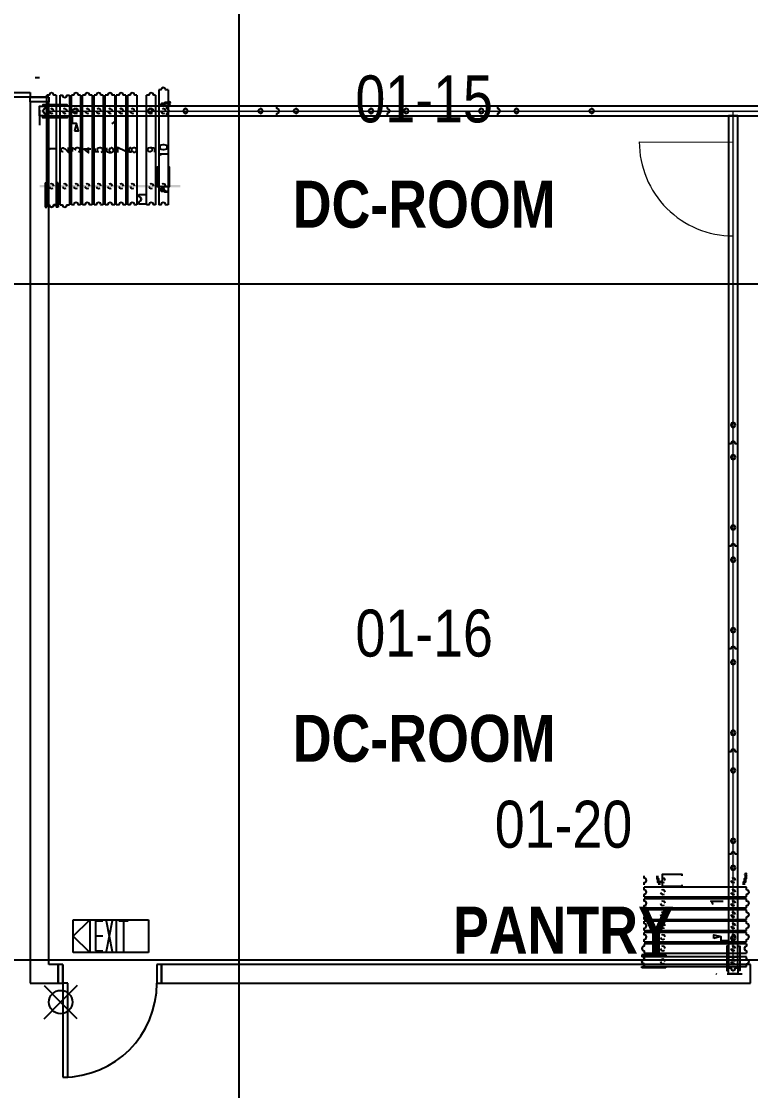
# Model space of a CAD drawing. Header units: millimetres. Extents: x -20146070 to 165023, y -3349561 to 35447.
# Drawn here: x 8169 to 15936, y -47818 to -36430 of the extents above; entities that cross this region are included whole.
import ezdxf
from ezdxf import colors
from ezdxf.entities.mleader import LeaderData, LeaderLine
from ezdxf.math import Vec2, Vec3

# ---------------------------------------------------------------- set-up
doc = ezdxf.new("R2010")
doc.units = ezdxf.units.MM
doc.header["$LTSCALE"] = 50
doc.linetypes.add('CONTINOUS', pattern=[0])
doc.layers.get('Defpoints').update_dxf_attribs({"color": 8, "lineweight": 9})
for name, color, linetype in [('BLK_2 - 1ST_2ND_STOREY_PLAN$0$A-_DETA----_ED-2', 8, 'Continuous'), ('BLK_2 - 1ST_2ND_STOREY_PLAN$0$A-_DOOR----_E', 8, 'Continuous'), ('BLK_2 - 1ST_2ND_STOREY_PLAN$0$A-_DOOR----_E-1', 8, 'Continuous'), ('BLK_2 - 1ST_2ND_STOREY_PLAN$0$A-_FURT----_E-1', 8, 'Continuous'), ('BLK_2 - 1ST_2ND_STOREY_PLAN$0$A-_WALL----_E', 8, 'Continuous'), ('BLK_2 - 1ST_2ND_STOREY_PLAN$0$A-_WALLPRTN_E', 8, 'Continuous'), ('BLK_2 - 1ST_2ND_STOREY_PLAN$0$E-_LIGT----_E', 8, 'Continuous'), ('BLK_2 - 1ST_2ND_STOREY_PLAN$0$PDF2_Geometry', 8, 'Continuous'), ('BLK_2 - 1ST_2ND_STOREY_PLAN$0$PDF2_Solid Fills', 8, 'Continuous'), ('M_FIREALAM-_E-', 10, 'Continuous'), ('NW_ARCHI RM NAME', 7, 'Continuous'), ('NW_GRID LINE', 8, 'Continuous')]:
    doc.layers.add(name, color=color, linetype=linetype)
doc.styles.add('Arial Narrow_1', font='ARIALN.TTF', dxfattribs={"height": 500})
doc.styles.add('Arial Narrow_B_1', font='ARIALNB.TTF', dxfattribs={"height": 500})
doc.styles.add('RomanS', font='romans__.ttf', dxfattribs={"width": 0.75, "height": 40})

# ---------------------------------------------------------------- blocks, each defined once
blk = doc.blocks.new('BLK_2 - 1ST_2ND_STOREY_PLAN$0$IDA- Fire Extinguisher - 3kg AB-3508500-BLK 2 1ST STOREY PLAN')
at = {"layer": 'BLK_2 - 1ST_2ND_STOREY_PLAN$0$A-_DETA----_ED-2'}
for p in [(-177, 377), (177, 377), (-177, 23), (177, 23)]:
    blk.add_line(p, (0, 200), dxfattribs=at)
blk.add_circle((0, 200), 125, dxfattribs=at)
blk = doc.blocks.new('BLK_2 - 1ST_2ND_STOREY_PLAN$0$IDA - Exit Sign - IDA - Exit Sign - Left Side-3511324-BLK 2 1ST STOREY PLAN')
at = {"layer": 'BLK_2 - 1ST_2ND_STOREY_PLAN$0$A-_DETA----_ED-2'}
for p, q in [((-49, -113), (14, -438)), ((14, -113), (-49, -438)), ((55, -113), (55, -438)), ((-164, -115), (-164, -433)), ((-84, -115), (-164, -115)), ((185, -115), (85, -115)), ((135, -115), (135, -438)), ((-84, -275), (-164, -275)), ((-164, -433), (-84, -433))]:
    blk.add_line(p, q, dxfattribs=at)
at = {"layer": 'BLK_2 - 1ST_2ND_STOREY_PLAN$0$E-_LIGT----_E'}
for p, q in [((-400, -275), (-225, -100)), ((-400, -450), (-400, -100)), ((-400, -100), (400, -100)), ((-225, -100), (-225, -450)), ((400, -100), (400, -450)), ((-225, -450), (-400, -275)), ((400, -450), (-400, -450))]:
    blk.add_line(p, q, dxfattribs=at)
blk = doc.blocks.new('BLK_2 - 1ST_2ND_STOREY_PLAN$0$IDA - F - Single - Swing - 1100L X 2200H - B2-TD01-4055580-BLK 2 -1ST STOREY WALL SETTING OUT')
at = {"layer": 'BLK_2 - 1ST_2ND_STOREY_PLAN$0$A-_DOOR----_E'}
for p, q in [((500, 1100), (450, 1100)), ((450, 1100), (450, 100)), ((500, 100), (500, 1100)), ((-500, 100), (-550, 100)), ((-550, 100), (-550, 100)), ((-550, -100), (-550, 100)), ((-500, 100), (-500, 100)), ((-500, -100), (-500, 100)), ((450, 100), (500, 100)), ((550, 100), (500, 100)), ((500, 100), (500, 100)), ((500, -100), (500, 100)), ((550, 100), (550, 100)), ((550, -100), (550, 100)), ((-550, -100), (-550, -100)), ((-550, -100), (-500, -100)), ((-500, -100), (-500, -100)), ((500, -100), (500, -100)), ((500, -100), (550, -100)), ((550, -100), (550, -100))]:
    blk.add_line(p, q, dxfattribs=at)
blk.add_arc((500, 100), 1000, 90, 180, dxfattribs=at)
at = {"layer": 'BLK_2 - 1ST_2ND_STOREY_PLAN$0$A-_DOOR----_E-1'}
for p, q in [((-500, 100), (-550, 100)), ((-550, 100), (-550, -100)), ((-500, -100), (-500, 100)), ((550, 100), (500, 100)), ((500, 100), (500, -100)), ((550, -100), (550, 100)), ((-550, -100), (-500, -100)), ((500, -100), (550, -100))]:
    blk.add_line(p, q, dxfattribs=at)
blk = doc.blocks.new('BLK_2 - 1ST_2ND_STOREY_PLAN$0$IDA - F - Single - Swing - 1100L X 2200H - B2-TD01-4055582-BLK 2 -1ST STOREY WALL SETTING OUT')
at = {"layer": 'BLK_2 - 1ST_2ND_STOREY_PLAN$0$A-_DOOR----_E'}
for p, q in [((-550, 100), (-550, -100)), ((-550, 100), (-500, 100)), ((-550, 100), (-550, 100)), ((-500, 100), (-500, -100)), ((-500, 100), (-500, 100)), ((500, 100), (500, -100)), ((500, 100), (550, 100)), ((500, 100), (500, 100)), ((550, 100), (550, -100)), ((550, 100), (550, 100)), ((-550, -100), (-550, -100)), ((-500, -100), (-550, -100)), ((-500, -100), (-500, -100)), ((450, -100), (500, -100)), ((450, -1100), (450, -100)), ((500, -100), (500, -1100)), ((500, -100), (500, -100)), ((550, -100), (500, -100)), ((550, -100), (550, -100)), ((500, -1100), (450, -1100))]:
    blk.add_line(p, q, dxfattribs=at)
blk.add_arc((500, -100), 1000, 180, 270, dxfattribs=at)
at = {"layer": 'BLK_2 - 1ST_2ND_STOREY_PLAN$0$A-_DOOR----_E-1'}
for p, q in [((-550, 100), (-500, 100)), ((-550, -100), (-550, 100)), ((-500, 100), (-500, -100)), ((500, 100), (550, 100)), ((500, -100), (500, 100)), ((550, 100), (550, -100)), ((-500, -100), (-550, -100)), ((550, -100), (500, -100))]:
    blk.add_line(p, q, dxfattribs=at)
blk = doc.blocks.new('BLK_2 - 1ST_2ND_STOREY_PLAN$0$1599_DB_A_BLK2_HQ_R21- LINKVIEW_BLK2_1ST STOREY Toilet JOH')
at = {"layer": 'BLK_2 - 1ST_2ND_STOREY_PLAN$0$A-_WALL----_E'}
for p, q in [((-2504, -37375), (-2504, -37380)), ((-2504, -37380), (-2504, -37530)), ((-2504, -37530), (-2504, -37535)), ((4821, -46575), (4826, -46575))]:
    blk.add_line(p, q, dxfattribs=at)
at = {"layer": 'BLK_2 - 1ST_2ND_STOREY_PLAN$0$A-_WALLPRTN_E'}
for p, q in [((-2404, -37286), (-2604, -37286)), ((-2604, -37286), (-2604, -46675)), ((-2404, -46475), (-2404, -37286)), ((-2304, -46475), (-2404, -46475)), ((-2304, -46675), (-2304, -46475)), ((5071, -46475), (-1204, -46475)), ((-1204, -46475), (-1204, -46675)), ((5071, -46675), (5071, -46475)), ((-2604, -46675), (-2304, -46675)), ((-1204, -46675), (5071, -46675))]:
    blk.add_line(p, q, dxfattribs=at)
at = {"layer": 'Defpoints'}
for p, q in [((-2404, -37386), (12171, -37386)), ((4886, -46475), (4886, -37396)), ((3885, -37714), (4886, -37715))]:
    blk.add_line(p, q, dxfattribs=at)
blk.add_arc((4885, -37715), 1000, 179.9198, 270.0256, dxfattribs=at)
at = {"layer": 'BLK_2 - 1ST_2ND_STOREY_PLAN$0$A-_DOOR----_E'}
for name, p, rotation in [('BLK_2 - 1ST_2ND_STOREY_PLAN$0$IDA - F - Single - Swing - 1100L X 2200H - B2-TD01-4055582-BLK 2 -1ST STOREY WALL SETTING OUT', (-2504, -36736), 270), ('BLK_2 - 1ST_2ND_STOREY_PLAN$0$IDA - F - Single - Swing - 1100L X 2200H - B2-TD01-4055580-BLK 2 -1ST STOREY WALL SETTING OUT', (-1754, -46575), 180)]:
    blk.add_blockref(name, p, dxfattribs=dict(at, rotation=rotation))
at = {"layer": 'BLK_2 - 1ST_2ND_STOREY_PLAN$0$A-_FURT----_E-1'}
blk.add_blockref('BLK_2 - 1ST_2ND_STOREY_PLAN$0$IDA - Exit Sign - IDA - Exit Sign - Left Side-3511324-BLK 2 1ST STOREY PLAN', (-1744, -45898), dxfattribs=at)
at = {"layer": 'BLK_2 - 1ST_2ND_STOREY_PLAN$0$A-_FURT----_E-1', "rotation": 180}
blk.add_blockref('BLK_2 - 1ST_2ND_STOREY_PLAN$0$IDA- Fire Extinguisher - 3kg AB-3508500-BLK 2 1ST STOREY PLAN', (-2279, -46675), dxfattribs=at)
blk = doc.blocks.new('BLK_2 - 1ST_2ND_STOREY_PLAN')
at = {"layer": 'BLK_2 - 1ST_2ND_STOREY_PLAN$0$PDF2_Solid Fills'}
for points in [[(-110035, -80125), (-110035, -80100), (-133810, -80100), (-133810, -80125)], [(-133480, -80112), (-133505, -80112), (-133505, -80912), (-133480, -80912)], [(-126410, -80163), (-126435, -80163), (-126435, -89303), (-126410, -89303)], [(-133810, -80900), (-133810, -80925), (-132311, -80925), (-132311, -80900)], [(-126423, -88994), (-126423, -88969), (-127172, -88969), (-127172, -88994)]]:
    blk.add_hatch(color=256, dxfattribs=at).paths.add_polyline_path(points)
at = {"layer": 'BLK_2 - 1ST_2ND_STOREY_PLAN$0$PDF2_Geometry'}
for points in [[(-133856, -79757), (-133810, -79757)], [(-133632, -79943), (-133657, -79943), (-133666, -79926), (-133683, -79918), (-133700, -79926), (-133708, -79943), (-133734, -79943)], [(-133590, -79943), (-133568, -79943), (-133560, -79960), (-133543, -79968), (-133526, -79960), (-133518, -79943), (-133492, -79943)], [(-133374, -79943), (-133395, -79943), (-133403, -79926), (-133420, -79918), (-133441, -79926), (-133446, -79943), (-133471, -79943)], [(-133251, -79943), (-133276, -79943), (-133285, -79926), (-133302, -79918), (-133319, -79926), (-133327, -79943), (-133353, -79943)], [(-133132, -79943), (-133158, -79943), (-133162, -79926), (-133183, -79918), (-133200, -79926), (-133209, -79943), (-133230, -79943)], [(-133010, -79943), (-133035, -79943), (-133043, -79926), (-133060, -79918), (-133077, -79926), (-133086, -79943), (-133111, -79943)], [(-132891, -79943), (-132916, -79943), (-132925, -79926), (-132942, -79918), (-132959, -79926), (-132967, -79943), (-132993, -79943)], [(-132773, -79943), (-132798, -79943), (-132802, -79926), (-132823, -79918), (-132840, -79926), (-132849, -79943), (-132870, -79943)], [(-132574, -79943), (-132595, -79943), (-132603, -79926), (-132620, -79918), (-132641, -79926), (-132646, -79943), (-132671, -79943)], [(-132442, -79888), (-132468, -79888), (-132472, -79871), (-132493, -79863), (-132510, -79871), (-132519, -79888), (-132540, -79888)], [(-133518, -80062), (-133518, -80045), (-133776, -80045), (-133776, -80062)], [(-132442, -80023), (-132476, -80023), (-132476, -80032), (-132510, -80032), (-132510, -80045), (-132540, -80045)], [(-132540, -80053), (-132506, -80053), (-132506, -80040), (-132472, -80040), (-132472, -80032), (-132442, -80032)], [(-133518, -80163), (-133518, -80184), (-133776, -80184), (-133776, -80163)], [(-133704, -80117), (-133700, -80129), (-133683, -80138), (-133666, -80134)], [(-133657, -80112), (-133666, -80095), (-133683, -80087), (-133695, -80091)], [(-133632, -80062), (-133632, -80163)], [(-133564, -80117), (-133560, -80129), (-133543, -80138), (-133526, -80134)], [(-133518, -80112), (-133526, -80095), (-133543, -80087), (-133556, -80091)], [(-133416, -80244), (-133458, -80244), (-133458, -80163)], [(-133446, -80117), (-133441, -80129), (-133420, -80138), (-133408, -80134)], [(-133395, -80112), (-133403, -80095), (-133420, -80087), (-133433, -80091)], [(-133327, -80117), (-133319, -80129), (-133302, -80138), (-133285, -80134)], [(-133276, -80112), (-133285, -80095), (-133302, -80087), (-133314, -80091)], [(-133204, -80117), (-133200, -80129), (-133183, -80138), (-133166, -80134)], [(-133158, -80112), (-133162, -80095), (-133183, -80087), (-133196, -80091)], [(-133086, -80117), (-133077, -80129), (-133060, -80138), (-133048, -80134)], [(-133035, -80112), (-133043, -80095), (-133060, -80087), (-133073, -80091)], [(-132967, -80117), (-132959, -80129), (-132942, -80138), (-132925, -80134)], [(-132916, -80112), (-132925, -80095), (-132942, -80087), (-132955, -80091)], [(-132845, -80117), (-132840, -80129), (-132823, -80138), (-132806, -80134)], [(-132798, -80112), (-132802, -80095), (-132823, -80087), (-132836, -80091)], [(-132646, -80117), (-132641, -80129), (-132620, -80138), (-132607, -80134)], [(-132595, -80112), (-132603, -80095), (-132620, -80087), (-132633, -80091)], [(-132514, -80117), (-132510, -80129), (-132493, -80138), (-132476, -80134)], [(-132468, -80112), (-132472, -80095), (-132493, -80087), (-132506, -80091)], [(-132455, -80163), (-132455, -80138), (-132438, -80129), (-132430, -80112), (-132438, -80095), (-132455, -80087), (-132455, -80062)], [(-131282, -80163), (-131282, -80138), (-131261, -80129), (-131257, -80112), (-131261, -80095), (-131282, -80087), (-131282, -80062)], [(-130106, -80163), (-130106, -80138), (-130089, -80129), (-130080, -80112), (-130089, -80095), (-130106, -80087), (-130106, -80062)], [(-128929, -80163), (-128929, -80138), (-128912, -80129), (-128903, -80112), (-128912, -80095), (-128929, -80087), (-128929, -80062)], [(-133039, -80244), (-133027, -80239), (-133010, -80222), (-133010, -80349)], [(-133704, -80531), (-133708, -80523), (-133721, -80510), (-133640, -80510)], [(-133560, -80548), (-133564, -80548), (-133573, -80544), (-133577, -80544), (-133581, -80536), (-133581, -80519), (-133577, -80510), (-133573, -80510), (-133564, -80506), (-133556, -80506), (-133551, -80510), (-133539, -80515), (-133501, -80553), (-133501, -80502)], [(-133458, -80544), (-133458, -80506), (-133429, -80527), (-133429, -80515), (-133424, -80510), (-133424, -80506), (-133412, -80502), (-133403, -80502), (-133391, -80506), (-133386, -80510), (-133382, -80523), (-133382, -80536), (-133386, -80544), (-133391, -80548), (-133395, -80553)], [(-133264, -80519), (-133340, -80519), (-133289, -80557), (-133289, -80502)], [(-133221, -80510), (-133221, -80544), (-133187, -80548), (-133192, -80544), (-133192, -80536), (-133192, -80523), (-133192, -80510), (-133183, -80506), (-133170, -80502), (-133162, -80502), (-133154, -80506), (-133145, -80510), (-133141, -80523), (-133141, -80536), (-133145, -80544), (-133149, -80548), (-133158, -80553)], [(-133090, -80510), (-133094, -80510), (-133099, -80523), (-133099, -80531), (-133094, -80544), (-133086, -80548), (-133065, -80553), (-133048, -80553), (-133031, -80548), (-133027, -80544), (-133022, -80531), (-133022, -80527), (-133027, -80515), (-133031, -80510), (-133043, -80506), (-133048, -80506), (-133060, -80510), (-133065, -80515), (-133069, -80527), (-133069, -80531), (-133065, -80544), (-133060, -80548), (-133048, -80553)], [(-132900, -80540), (-132980, -80502), (-132980, -80553)], [(-132633, -80502), (-132624, -80506), (-132616, -80510), (-132612, -80523), (-132612, -80527), (-132616, -80540), (-132624, -80544), (-132633, -80548), (-132637, -80548), (-132650, -80544), (-132654, -80540), (-132658, -80527), (-132658, -80523), (-132654, -80510), (-132650, -80506), (-132633, -80502), (-132616, -80502), (-132595, -80506), (-132586, -80510), (-132582, -80523), (-132582, -80531), (-132586, -80544), (-132595, -80544)], [(-132514, -80587), (-132519, -80578), (-132531, -80570), (-132451, -80570)], [(-133750, -80879), (-133734, -80879)], [(-133704, -80917), (-133700, -80929), (-133683, -80938), (-133666, -80934)], [(-133657, -80912), (-133666, -80896), (-133683, -80887), (-133695, -80891)], [(-133611, -80879), (-133632, -80879)], [(-133564, -80917), (-133560, -80929), (-133543, -80938), (-133526, -80934)], [(-133518, -80912), (-133526, -80896), (-133543, -80887), (-133556, -80891)], [(-133446, -80917), (-133441, -80929), (-133420, -80938), (-133408, -80934)], [(-133395, -80912), (-133403, -80896), (-133420, -80887), (-133433, -80891)], [(-133327, -80917), (-133319, -80929), (-133302, -80938), (-133285, -80934)], [(-133276, -80912), (-133285, -80896), (-133302, -80887), (-133314, -80891)], [(-133204, -80917), (-133200, -80929), (-133183, -80938), (-133166, -80934)], [(-133158, -80912), (-133162, -80896), (-133183, -80887), (-133196, -80891)], [(-133086, -80917), (-133077, -80929), (-133060, -80938), (-133048, -80934)], [(-133035, -80912), (-133043, -80896), (-133060, -80887), (-133073, -80891)], [(-132967, -80917), (-132959, -80929), (-132942, -80938), (-132925, -80934)], [(-132916, -80912), (-132925, -80896), (-132942, -80887), (-132955, -80891)], [(-132845, -80917), (-132840, -80929), (-132823, -80938), (-132806, -80934)], [(-132798, -80912), (-132802, -80896), (-132823, -80887), (-132836, -80891)], [(-132646, -80917), (-132641, -80929), (-132620, -80938), (-132607, -80934)], [(-132595, -80912), (-132603, -80896), (-132620, -80887), (-132633, -80891)], [(-132442, -80968), (-132472, -80968), (-132472, -80959), (-132506, -80959), (-132506, -80946), (-132540, -80946)], [(-132442, -80976), (-132476, -80976), (-132476, -80968), (-132510, -80968), (-132510, -80955), (-132540, -80955)], [(-132514, -80917), (-132510, -80929), (-132493, -80938), (-132476, -80934)], [(-132468, -80912), (-132472, -80896), (-132493, -80887), (-132506, -80891)], [(-132671, -81103), (-132751, -81103), (-132751, -81078), (-132734, -81069), (-132726, -81052), (-132734, -81035), (-132751, -81027), (-132751, -81001), (-132671, -81001)], [(-132671, -81069), (-132671, -80972)], [(-133750, -81137), (-133734, -81137)], [(-133611, -81137), (-133632, -81137)], [(-133590, -81111), (-133568, -81111), (-133560, -81128), (-133543, -81137), (-133526, -81128), (-133518, -81111), (-133492, -81111)], [(-133374, -81111), (-133395, -81111), (-133403, -81095), (-133420, -81086), (-133441, -81095), (-133446, -81111), (-133471, -81111)], [(-133251, -81111), (-133276, -81111), (-133285, -81095), (-133302, -81086), (-133319, -81095), (-133327, -81111), (-133353, -81111)], [(-133132, -81111), (-133158, -81111), (-133162, -81095), (-133183, -81086), (-133200, -81095), (-133209, -81111), (-133230, -81111)], [(-133010, -81111), (-133035, -81111), (-133043, -81095), (-133060, -81086), (-133077, -81095), (-133086, -81111), (-133111, -81111)], [(-132891, -81111), (-132916, -81111), (-132925, -81095), (-132942, -81086), (-132959, -81095), (-132967, -81111), (-132993, -81111)], [(-132773, -81111), (-132798, -81111), (-132802, -81095), (-132823, -81086), (-132840, -81095), (-132849, -81111), (-132870, -81111)], [(-132574, -81111), (-132595, -81111), (-132603, -81095), (-132620, -81086), (-132641, -81095), (-132646, -81111), (-132671, -81111)], [(-132442, -81111), (-132468, -81111), (-132472, -81095), (-132493, -81086), (-132510, -81095), (-132519, -81111), (-132540, -81111)], [(-126372, -83656), (-126397, -83656), (-126406, -83639), (-126423, -83630), (-126439, -83639), (-126448, -83656), (-126473, -83656)], [(-126372, -84748), (-126397, -84748), (-126406, -84731), (-126423, -84722), (-126439, -84731), (-126448, -84748), (-126473, -84748)], [(-126372, -85840), (-126397, -85840), (-126406, -85823), (-126423, -85815), (-126439, -85823), (-126448, -85840), (-126473, -85840)], [(-126372, -86937), (-126397, -86937), (-126406, -86915), (-126423, -86911), (-126439, -86915), (-126448, -86937), (-126473, -86937)], [(-126372, -88029), (-126397, -88029), (-126406, -88012), (-126423, -88003), (-126439, -88012), (-126448, -88029), (-126473, -88029)], [(-127371, -88355), (-127371, -88329), (-127354, -88325), (-127345, -88308), (-127354, -88287), (-127371, -88283), (-127371, -88257)], [(-127235, -88257), (-127235, -88291), (-127227, -88291), (-127227, -88325), (-127214, -88325), (-127214, -88355)], [(-127227, -88257), (-127227, -88287), (-127218, -88287), (-127218, -88321), (-127206, -88321), (-127206, -88355)], [(-126312, -88355), (-126312, -88321), (-126300, -88321), (-126300, -88287), (-126291, -88287), (-126291, -88257)], [(-126283, -88257), (-126283, -88291), (-126291, -88291), (-126291, -88325), (-126304, -88325), (-126304, -88355)], [(-127197, -88308), (-127189, -88325), (-127172, -88329), (-127155, -88325)], [(-127146, -88308), (-127155, -88287), (-127172, -88283), (-127185, -88287)], [(-126448, -88308), (-126439, -88325), (-126423, -88329), (-126406, -88325)], [(-126397, -88308), (-126406, -88287), (-126423, -88283), (-126435, -88287)], [(-127371, -88482), (-127371, -88456), (-127354, -88448), (-127345, -88431), (-127354, -88414), (-127371, -88406), (-127371, -88380)], [(-127197, -88435), (-127189, -88448), (-127172, -88456), (-127155, -88452)], [(-127146, -88431), (-127155, -88414), (-127172, -88406), (-127185, -88410)], [(-126448, -88435), (-126439, -88448), (-126423, -88456), (-126406, -88452)], [(-126397, -88431), (-126406, -88414), (-126423, -88406), (-126435, -88410)], [(-126279, -88482), (-126279, -88456), (-126262, -88448), (-126253, -88431), (-126262, -88414), (-126279, -88406), (-126279, -88380)], [(-127371, -88600), (-127371, -88575), (-127354, -88571), (-127345, -88549), (-127354, -88533), (-127371, -88528), (-127371, -88503)], [(-127197, -88554), (-127189, -88571), (-127172, -88575), (-127155, -88571)], [(-127146, -88549), (-127155, -88533), (-127172, -88528), (-127185, -88533)], [(-126634, -88562), (-126643, -88549), (-126660, -88528), (-126528, -88528)], [(-126448, -88554), (-126439, -88571), (-126423, -88575), (-126406, -88571)], [(-126397, -88549), (-126406, -88533), (-126423, -88528), (-126435, -88533)], [(-126279, -88600), (-126279, -88575), (-126262, -88571), (-126253, -88549), (-126262, -88533), (-126279, -88528), (-126279, -88503)], [(-127371, -88723), (-127371, -88698), (-127354, -88689), (-127345, -88672), (-127354, -88655), (-127371, -88647), (-127371, -88621)], [(-127197, -88672), (-127189, -88689), (-127172, -88698), (-127155, -88689)], [(-127146, -88672), (-127155, -88655), (-127172, -88647), (-127185, -88651)], [(-126448, -88672), (-126439, -88689), (-126423, -88698), (-126406, -88689)], [(-126397, -88672), (-126406, -88655), (-126423, -88647), (-126435, -88651)], [(-126279, -88723), (-126279, -88698), (-126262, -88689), (-126253, -88672), (-126262, -88655), (-126279, -88647), (-126279, -88621)], [(-127371, -88842), (-127371, -88816), (-127354, -88808), (-127345, -88791), (-127354, -88774), (-127371, -88765), (-127371, -88740)], [(-127197, -88795), (-127189, -88808), (-127172, -88816), (-127155, -88812)], [(-127146, -88791), (-127155, -88774), (-127172, -88765), (-127185, -88770)], [(-126448, -88795), (-126439, -88808), (-126423, -88816), (-126406, -88812)], [(-126397, -88791), (-126406, -88774), (-126423, -88765), (-126435, -88770)], [(-126279, -88842), (-126279, -88816), (-126262, -88808), (-126253, -88791), (-126262, -88774), (-126279, -88765), (-126279, -88740)], [(-127371, -88960), (-127371, -88935), (-127354, -88930), (-127345, -88909), (-127354, -88892), (-127371, -88888), (-127371, -88863)], [(-127197, -88914), (-127189, -88930), (-127172, -88935), (-127155, -88930)], [(-127146, -88909), (-127155, -88892), (-127172, -88888), (-127185, -88892)], [(-126554, -88905), (-126554, -88947), (-126473, -88947)], [(-126448, -88914), (-126439, -88930), (-126423, -88935), (-126406, -88930)], [(-126397, -88909), (-126406, -88892), (-126423, -88888), (-126435, -88892)], [(-126279, -88960), (-126279, -88935), (-126262, -88930), (-126253, -88909), (-126262, -88892), (-126279, -88888), (-126279, -88863)], [(-127371, -88981), (-127371, -89007), (-127388, -89015), (-127396, -89032), (-127388, -89049), (-127371, -89057), (-127371, -89083)], [(-127197, -89032), (-127189, -89049), (-127172, -89057), (-127155, -89049)], [(-127146, -89032), (-127155, -89015), (-127172, -89007), (-127185, -89011)], [(-126473, -89007), (-126490, -89007), (-126490, -89265), (-126473, -89265)], [(-126448, -89032), (-126439, -89049), (-126423, -89057), (-126406, -89049)], [(-126397, -89032), (-126406, -89015), (-126423, -89007), (-126435, -89011)], [(-126372, -89007), (-126351, -89007), (-126351, -89265), (-126372, -89265)], [(-126279, -88981), (-126279, -89007), (-126296, -89015), (-126304, -89032), (-126296, -89049), (-126279, -89057), (-126279, -89083)], [(-127396, -89100), (-127396, -89121)], [(-127146, -89172), (-127155, -89155), (-127172, -89146), (-127185, -89151)], [(-127138, -89100), (-127138, -89121)], [(-126473, -89121), (-126372, -89121)], [(-126397, -89172), (-126406, -89155), (-126423, -89146), (-126435, -89151)], [(-126279, -89223), (-126279, -89197), (-126262, -89189), (-126253, -89172), (-126262, -89155), (-126279, -89146), (-126279, -89121)], [(-127396, -89239), (-127396, -89223)], [(-127197, -89172), (-127189, -89189), (-127172, -89197), (-127155, -89189)], [(-127138, -89239), (-127138, -89223)], [(-126448, -89172), (-126439, -89189), (-126423, -89197), (-126406, -89189)], [(-126596, -89311), (-126605, -89303)], [(-126486, -89303), (-126482, -89303), (-126334, -89303), (-126325, -89303)]]:
    blk.add_lwpolyline(points, dxfattribs=at)
at = {"layer": 'BLK_2 - 1ST_2ND_STOREY_PLAN$0$PDF2_Geometry', "ltscale": 76.200264}
for points in [[(-133734, -81137), (-133734, -79943)], [(-133632, -79943), (-133632, -81137)], [(-133590, -81111), (-133590, -79943)], [(-133492, -79943), (-133492, -81111)], [(-133471, -81111), (-133471, -79943)], [(-133374, -79943), (-133374, -81111)], [(-133353, -81111), (-133353, -79943)], [(-133251, -79943), (-133251, -81111)], [(-133230, -81111), (-133230, -79943)], [(-133132, -79943), (-133132, -81111)], [(-133111, -81111), (-133111, -79943)], [(-133010, -79943), (-133010, -81111)], [(-132993, -81111), (-132993, -79943)], [(-132891, -79943), (-132891, -81111)], [(-132870, -81111), (-132870, -79943)], [(-132773, -79943), (-132773, -81111)], [(-132671, -81111), (-132671, -79943)], [(-132574, -79943), (-132574, -81111)], [(-126279, -88380), (-127371, -88380)], [(-127371, -88482), (-126279, -88482)], [(-126279, -88503), (-127371, -88503)], [(-127371, -88600), (-126279, -88600)], [(-126279, -88621), (-127371, -88621)], [(-127371, -88723), (-126279, -88723)], [(-126279, -88740), (-127371, -88740)], [(-127371, -88842), (-126279, -88842)], [(-126279, -88863), (-127371, -88863)], [(-127371, -88960), (-126279, -88960)], [(-126279, -88981), (-127371, -88981)], [(-127371, -89083), (-126279, -89083)]]:
    blk.add_lwpolyline(points, dxfattribs=at)
at = {"layer": 'BLK_2 - 1ST_2ND_STOREY_PLAN$0$PDF2_Geometry', "ltscale": 88.900308}
for points in [[(-132540, -79888), (-132540, -81111)], [(-132442, -79888), (-132442, -81111)], [(-126279, -89121), (-127396, -89121)], [(-127396, -89223), (-126279, -89223)]]:
    blk.add_lwpolyline(points, dxfattribs=at)
at = {"layer": 'BLK_2 - 1ST_2ND_STOREY_PLAN$0$PDF2_Geometry'}
for points in [[(-132417, -80028), (-132421, -80019), (-132430, -80015), (-132438, -80019), (-132442, -80028), (-132438, -80036), (-132430, -80040), (-132421, -80036)], [(-133810, -80163), (-133810, -80062), (-133750, -80062), (-133750, -80087), (-133767, -80095), (-133776, -80112), (-133767, -80129), (-133750, -80138), (-133750, -80163)], [(-133750, -80163), (-110099, -80163), (-110035, -80163), (-110035, -80062), (-110099, -80062), (-133750, -80062), (-133750, -80087), (-133767, -80095), (-133776, -80112), (-133767, -80129), (-133750, -80138)], [(-133408, -80112), (-133416, -80095), (-133433, -80087), (-133450, -80095), (-133458, -80112), (-133450, -80129), (-133433, -80138), (-133416, -80129)], [(-132607, -80112), (-132616, -80095), (-132633, -80087), (-132650, -80095), (-132658, -80112), (-132650, -80129), (-132633, -80138), (-132616, -80129)], [(-132231, -80112), (-132239, -80095), (-132256, -80087), (-132273, -80095), (-132281, -80112), (-132273, -80129), (-132256, -80138), (-132239, -80129)], [(-131431, -80112), (-131439, -80095), (-131456, -80087), (-131473, -80095), (-131481, -80112), (-131473, -80129), (-131456, -80138), (-131439, -80129)], [(-131054, -80112), (-131062, -80095), (-131079, -80087), (-131096, -80095), (-131105, -80112), (-131096, -80129), (-131079, -80138), (-131062, -80129)], [(-130254, -80112), (-130262, -80095), (-130279, -80087), (-130296, -80095), (-130305, -80112), (-130296, -80129), (-130279, -80138), (-130262, -80129)], [(-129881, -80112), (-129885, -80095), (-129907, -80087), (-129924, -80095), (-129928, -80112), (-129924, -80129), (-129907, -80138), (-129885, -80129)], [(-129081, -80112), (-129085, -80095), (-129106, -80087), (-129123, -80095), (-129132, -80112), (-129123, -80129), (-129106, -80138), (-129085, -80129)], [(-128704, -80112), (-128713, -80095), (-128730, -80087), (-128747, -80095), (-128755, -80112), (-128747, -80129), (-128730, -80138), (-128713, -80129)], [(-127904, -80112), (-127913, -80095), (-127930, -80087), (-127947, -80095), (-127955, -80112), (-127947, -80129), (-127930, -80138), (-127913, -80129)], [(-126372, -89239), (-126372, -80244), (-126372, -80163), (-126473, -80163), (-126473, -80244), (-126473, -89239), (-126448, -89239), (-126439, -89261), (-126423, -89265), (-126406, -89261), (-126397, -89239)], [(-133437, -80324), (-133395, -80324), (-133416, -80244)], [(-132861, -80536), (-132857, -80544), (-132849, -80548), (-132840, -80548), (-132832, -80544), (-132832, -80540), (-132828, -80523), (-132823, -80510), (-132815, -80506), (-132806, -80502), (-132798, -80502), (-132789, -80506), (-132785, -80510), (-132781, -80519), (-132781, -80536), (-132785, -80544), (-132789, -80548), (-132798, -80553), (-132806, -80553), (-132815, -80548), (-132823, -80544), (-132828, -80531), (-132832, -80515), (-132832, -80510), (-132840, -80506), (-132849, -80506), (-132857, -80510), (-132861, -80519)], [(-132531, -80502), (-132527, -80515), (-132514, -80519), (-132497, -80523), (-132485, -80523), (-132468, -80519), (-132455, -80515), (-132451, -80502), (-132451, -80493), (-132455, -80481), (-132468, -80476), (-132485, -80472), (-132497, -80472), (-132514, -80476), (-132527, -80481), (-132531, -80493)], [(-133657, -81111), (-133666, -81128), (-133683, -81137), (-133700, -81128), (-133708, -81111), (-133734, -81111), (-133708, -81111), (-133700, -81128), (-133683, -81137), (-133666, -81128), (-133657, -81111), (-133632, -81111)], [(-126397, -83457), (-126406, -83436), (-126423, -83431), (-126439, -83436), (-126448, -83457), (-126439, -83474), (-126423, -83482), (-126406, -83474)], [(-126397, -83800), (-126406, -83783), (-126423, -83774), (-126439, -83783), (-126448, -83800), (-126439, -83817), (-126423, -83825), (-126406, -83817)], [(-126397, -84549), (-126406, -84532), (-126423, -84524), (-126439, -84532), (-126448, -84549), (-126439, -84566), (-126423, -84574), (-126406, -84566)], [(-126397, -84892), (-126406, -84875), (-126423, -84866), (-126439, -84875), (-126448, -84892), (-126439, -84909), (-126423, -84917), (-126406, -84909)], [(-126397, -85641), (-126406, -85624), (-126423, -85616), (-126439, -85624), (-126448, -85641), (-126439, -85658), (-126423, -85667), (-126406, -85658)], [(-126397, -85984), (-126406, -85967), (-126423, -85959), (-126439, -85967), (-126448, -85984), (-126439, -86001), (-126423, -86009), (-126406, -86001)], [(-126397, -86733), (-126406, -86716), (-126423, -86708), (-126439, -86716), (-126448, -86733), (-126439, -86755), (-126423, -86759), (-126406, -86755)], [(-126397, -87136), (-126406, -87119), (-126423, -87110), (-126439, -87119), (-126448, -87136), (-126439, -87152), (-126423, -87161), (-126406, -87152)], [(-126397, -87885), (-126406, -87868), (-126423, -87859), (-126439, -87868), (-126448, -87885), (-126439, -87902), (-126423, -87910), (-126406, -87902)], [(-126397, -88173), (-126406, -88156), (-126423, -88147), (-126439, -88156), (-126448, -88173), (-126439, -88190), (-126423, -88198), (-126406, -88190)], [(-126274, -88245), (-126279, -88236), (-126287, -88232), (-126296, -88236), (-126300, -88245), (-126296, -88253), (-126287, -88257), (-126279, -88253)], [(-126630, -88926), (-126630, -88888), (-126554, -88905)], [(-126397, -88922), (-126406, -88905), (-126423, -88897), (-126439, -88905), (-126448, -88922), (-126439, -88939), (-126423, -88947), (-126406, -88939)], [(-127371, -89146), (-127371, -89121), (-127371, -89146), (-127388, -89155), (-127396, -89172), (-127388, -89189), (-127371, -89197), (-127371, -89223), (-127371, -89197), (-127388, -89189), (-127396, -89172), (-127388, -89155)], [(-126372, -89303), (-126473, -89303), (-126473, -89239), (-126448, -89239), (-126439, -89261), (-126423, -89265), (-126406, -89261), (-126397, -89239), (-126372, -89239)]]:
    blk.add_lwpolyline(points, close=True, dxfattribs=at)
at = {"layer": 'BLK_2 - 1ST_2ND_STOREY_PLAN$0$PDF2_Geometry', "ltscale": 84.66696}
for points in [[(-132540, -80709), (-132557, -80709), (-132557, -80917), (-132425, -80917), (-132425, -80709), (-132442, -80709)], [(-126969, -88355), (-126969, -88372), (-127176, -88372), (-127176, -88240), (-126969, -88240), (-126969, -88257)]]:
    blk.add_lwpolyline(points, dxfattribs=at)
at = {"layer": 'BLK_2 - 1ST_2ND_STOREY_PLAN$0$PDF2_Geometry', "ltscale": 71.966916}
for points in [[(-133750, -80879), (-133750, -81137)], [(-133611, -80879), (-133611, -81137)], [(-127138, -89100), (-127396, -89100)], [(-127138, -89239), (-127396, -89239)]]:
    blk.add_lwpolyline(points, dxfattribs=at)
blk.add_blockref('BLK_2 - 1ST_2ND_STOREY_PLAN$0$1599_DB_A_BLK2_HQ_R21- LINKVIEW_BLK2_1ST STOREY Toilet JOH', (-131307, -42728))
blk = doc.blocks.new('SMOKE')
at = {"color": 7, "linetype": 'CONTINOUS'}
ml = blk.add_multileader_mtext('Standard', dxfattribs=at)
ml.set_content('{\\fArial|b0|i0|c0|p34;S}', color=7, style='RomanS')
ml.set_leader_properties(color=10)
ml.build(insert=Vec2(0, 0))
ml.multileader.update_dxf_attribs({"dogleg_length": 3.34, "arrow_head_size": 171.1, "scale": 50})
ctx = ml.context
ctx.base_point, ctx.scale, ctx.char_height, ctx.arrow_head_size, ctx.landing_gap_size, ctx.plane_origin = Vec3(10040458.9, 1663039.1), 50, 256.669, 171.1, 171.1, Vec3(10036247.2, 1658323.4)
notes = []
notes.append((ctx, [(0, (0, 0, 0), (0, 0), (1, 0), 1, [])]))
ctx.mtext.insert, ctx.mtext.flow_direction = Vec3(10040630, 1663169.6), 5
for ctx, leaders in notes:
    for number, flags, end, landing, length, lines in leaders:
        leader = LeaderData()
        leader.index, (leader.has_last_leader_line, leader.has_dogleg_vector, leader.attachment_direction) = number, flags
        leader.last_leader_point, leader.dogleg_vector, leader.dogleg_length = Vec3(end), Vec3(landing), length
        for number, points, colour, breaks in lines:
            line = LeaderLine()
            line.index, line.vertices, line.color, line.breaks = number, Vec3.list(points), colors.encode_raw_color(colour), breaks
            leader.lines.append(line)
        ctx.leaders.append(leader)

msp = doc.modelspace()

# ---------------------------------------------------------------- linework, layer by layer
at = {"layer": 'NW_GRID LINE'}
for p, q in [((10486.5, 8788.6), (10486.5, -79047.9)), ((-4794.8, -39224.7), (44738, -39224.7)), ((-4794.8, -46424.7), (44738, -46424.7))]:
    msp.add_line(p, q, dxfattribs=at)

# ---------------------------------------------------------------- block references
at = {"layer": 'M_FIREALAM-_E-'}
for p, xscale, yscale, zscale in [((-12842896.3, -2136319.2), 1.28, 1.28, 1.28), ((-12837356.5, -2137100.4), 1.28, 1.28, 1.28), ((-12842882.2, -2139119.2), 1.28, 1.28, 1.28), ((-12837356.5, -2141062.9), 1.28, 1.28, 1.28), ((-12841946.4, -2141531.7), 1.28, 1.28, 1.28), ((-10272498.3, -1718640.4), 1.024, 1.024, 1.024)]:
    msp.add_blockref('SMOKE', p, dxfattribs=dict(at, xscale=xscale, yscale=yscale, zscale=zscale))
at = {"layer": 'NW_GRID LINE'}
msp.add_blockref('BLK_2 - 1ST_2ND_STOREY_PLAN', (142172.9, 42727.7), dxfattribs=at)

# ---------------------------------------------------------------- texts
at = {"layer": 'NW_ARCHI RM NAME', "char_height": 500, "line_spacing_factor": 0.949189}
for s, insert, width, attachment_point, style in [('\\pt3175,6350,9525,12700,15875,19050,22225,25400,28575,31750,34925,38100,41275,44450,47625,50800,53975,57150,60325,63500,66675,69850,73025,76200,79375,82550,85725,88900,92075,95250,98425,1.01600E+005;01-15', (12459, -37005.8), 1537.5, 2, 'Arial Narrow_1'), ('\\pt3175,6350,9525,12700,15875,19050,22225,25400,28575,31750,34925,38100,41275,44450,47625,50800,53975,57150,60325,63500,66675,69850,73025,76200,79375,82550,85725,88900,92075,95250,98425,1.01600E+005;DC-ROOM', (12459, -38634.1), 2827.5, 8, 'Arial Narrow_B_1'), ('\\pt3175,6350,9525,12700,15875,19050,22225,25400,28575,31750,34925,38100,41275,44450,47625,50800,53975,57150,60325,63500,66675,69850,73025,76200,79375,82550,85725,88900,92075,95250,98425,1.01600E+005;01-16', (12459, -42695.1), 1537.5, 2, 'Arial Narrow_1'), ('\\pt3175,6350,9525,12700,15875,19050,22225,25400,28575,31750,34925,38100,41275,44450,47625,50800,53975,57150,60325,63500,66675,69850,73025,76200,79375,82550,85725,88900,92075,95250,98425,1.01600E+005;DC-ROOM', (12459, -44323.3), 2827.5, 8, 'Arial Narrow_B_1'), ('\\pt3175,6350,9525,12700,15875,19050,22225,25400,28575,31750,34925,38100,41275,44450,47625,50800,53975,57150,60325,63500,66675,69850,73025,76200,79375,82550,85725,88900,92075,95250,98425,1.01600E+005;01-20', (13943.6, -44730.9), 1537.5, 2, 'Arial Narrow_1'), ('\\pt3175,6350,9525,12700,15875,19050,22225,25400,28575,31750,34925,38100,41275,44450,47625,50800,53975,57150,60325,63500,66675,69850,73025,76200,79375,82550,85725,88900,92075,95250,98425,1.01600E+005;PANTRY', (13942.3, -46359.1), 2415, 8, 'Arial Narrow_B_1')]:
    msp.add_mtext(s, dxfattribs=dict(at, insert=insert, width=width, attachment_point=attachment_point, style=style))

doc.saveas('drawing.dxf')
